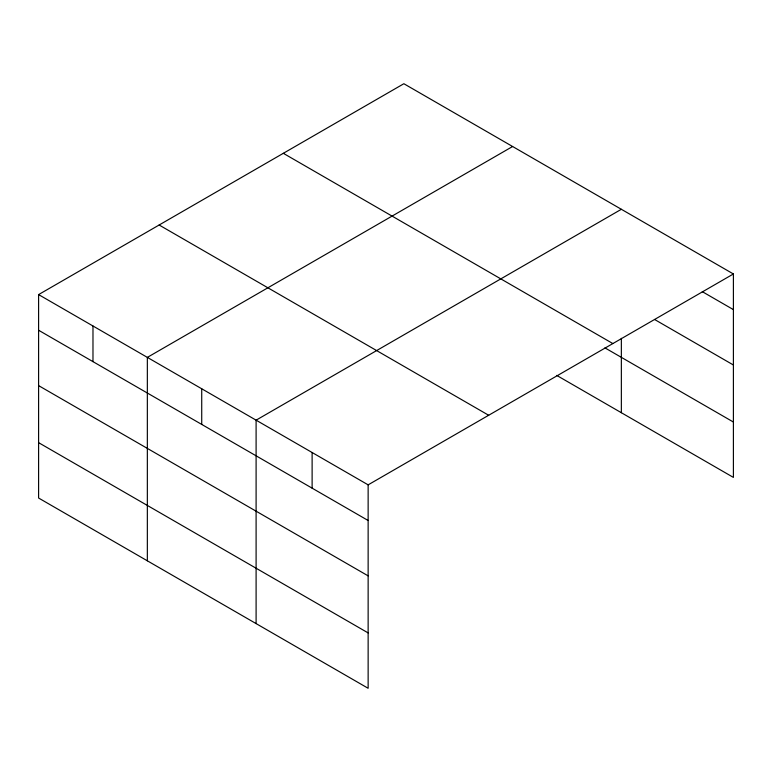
<?xml version="1.0" encoding="UTF-8"?>
<svg xmlns="http://www.w3.org/2000/svg" width="772" height="772" viewBox="0 0 772 772"><rect width="100%" height="100%" fill="white"/><g stroke="black" fill="none" stroke-linecap="round" stroke-linejoin="round"><path stroke-width="1.16" d="M733.4 273.973L403.862 83.723L38.6 294.595L38.6 498.027L368.138 688.277L368.138 484.855L733.4 273.973L733.4 477.405L556.718 375.395M512.608 146.506L147.346 357.388L147.346 560.81M621.354 209.289L256.101 420.171L256.101 623.593M702.279 291.652L733.4 309.62M654.55 319.463L733.4 364.992M283.324 153.31L612.862 343.569M604.939 347.873L733.4 422.033M159.138 225.009L488.676 415.268M38.6 294.595L368.138 484.855M38.6 330.242L368.138 520.502M38.6 385.614L368.138 575.864M38.6 442.655L368.138 632.915M621.354 338.329L621.354 412.711M312.12 452.517L312.12 488.155M201.724 388.779L201.724 424.417M92.978 325.996L92.978 361.634"/></g></svg>
